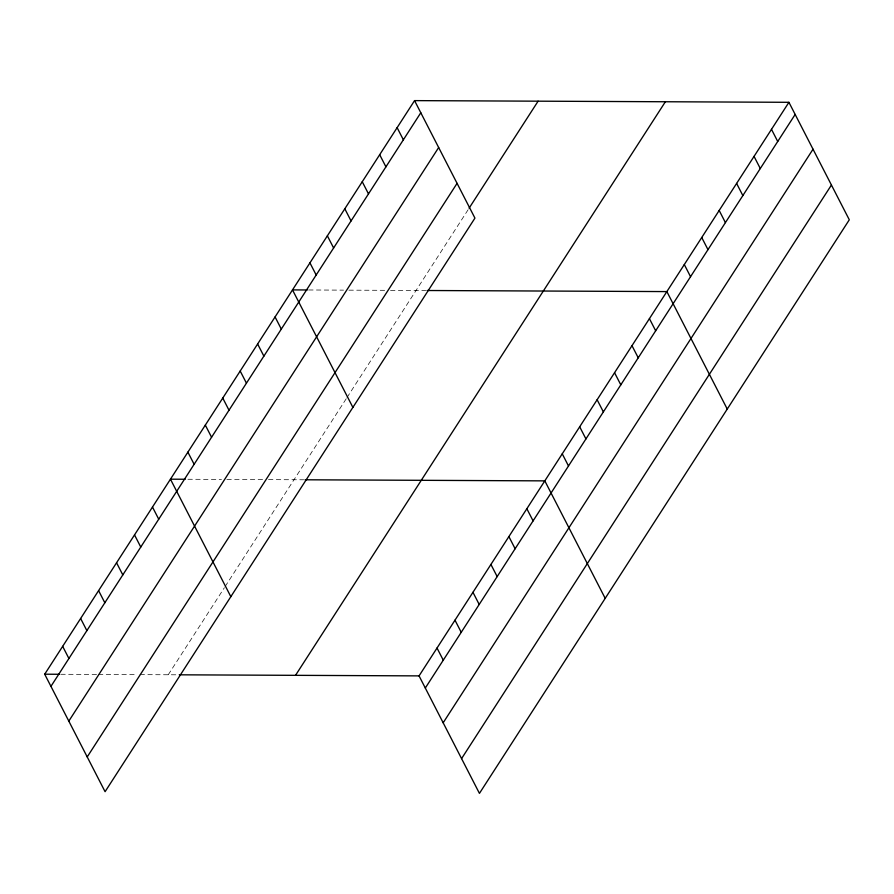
<?xml version="1.0" encoding="UTF-8"?>
<svg xmlns="http://www.w3.org/2000/svg" width="894" height="894" viewBox="0 0 894 894"><rect width="100%" height="100%" fill="white"/><g stroke="black" fill="none" stroke-linecap="round" stroke-linejoin="round"><path stroke-width="0.67" stroke-dasharray="4.47 3.35" d="M168.24 674.758L224.383 587.704M225.132 586.542L346.302 398.623M347.028 397.495L468.355 209.341M308.62 289.98L343.531 290.137M348.906 290.159L385.158 290.315M390.533 290.349L425.723 290.505M187.908 479.262L221.477 479.419M226.852 479.441L263.104 479.609M268.479 479.631L303.681 479.787M60.814 674.277L97.066 674.445M98.418 674.445L137.352 674.624M140.045 674.635L179.303 674.814"/><path stroke-width="1.34" d="M414.559 100.62L474.938 218.114L105.079 791.693L44.7 674.21L414.559 100.62L788.921 102.307L849.3 219.79L479.441 793.38L419.062 675.886L788.921 102.307M50.947 686.357L420.795 112.767M68.804 721.123L438.663 147.532M87.221 756.939L457.069 183.348M469.082 208.213L538.099 101.178M295.523 675.328L665.382 101.748M425.309 688.034L795.157 114.454M443.167 722.799L813.026 149.209M461.572 758.615L831.431 185.024M307.279 289.969L292.506 289.902L352.884 407.396M427.108 290.505L666.868 291.589L727.247 409.072M185.226 479.251L170.452 479.184L230.831 596.678M305.055 479.787L544.815 480.871L605.193 598.354M44.7 674.21L59.473 674.277M179.303 674.814L419.062 675.886M771.477 129.339L777.724 141.487M754.044 156.383L760.291 168.53M736.611 183.426L742.847 195.574M719.178 210.459L725.414 222.606M701.734 237.502L707.981 249.649M684.301 264.546L690.548 276.693M649.424 318.622L655.671 330.769M631.991 345.665L638.238 357.812M614.558 372.709L620.805 384.856M597.125 399.752L603.361 411.899M579.681 426.784L585.928 438.932M397.126 127.663L403.362 139.81M562.248 453.828L568.495 465.975M379.682 154.707L385.929 166.854M362.249 181.739L368.496 193.886M526.845 508.731L533.092 520.878M344.816 208.783L351.051 220.93M508.887 536.59L515.123 548.737M327.372 235.826L333.618 247.973M490.918 564.449L497.165 576.596M309.939 262.87L316.185 275.017M472.96 592.309L479.195 604.456M454.99 620.168L461.237 632.315M275.073 316.945L281.308 329.093M437.021 648.027L443.268 660.174M257.628 343.989L263.875 356.136M240.195 371.021L246.442 383.168M222.762 398.065L228.998 410.212M205.318 425.108L211.565 437.255M187.885 452.152L194.132 464.299M152.483 507.043L158.73 519.191M134.525 534.903L140.76 547.05M116.555 562.762L122.802 574.909M98.597 590.632L104.833 602.779M80.628 618.492L86.874 630.639M62.669 646.351L68.905 658.498"/></g></svg>
